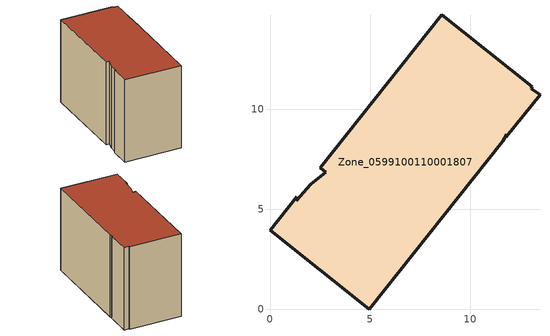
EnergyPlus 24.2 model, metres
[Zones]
Zone_0599100110001807
 floor ground (C_G): 2.04,6.26 2.8,6.86 2.5,7.08 8.59,14.72 13.1,11.12 13.04,11.01 13.48,10.72 11.81,8.62 11.82,8.75 11.63,8.39 4.95,0 0,3.94 1.34,5.62 1.31,5.42 z0.51
 wall outside (C_F): 13.1,11.12 8.59,14.72 2.5,7.08 2.8,6.86 2.04,6.26 1.31,5.42 1.34,5.62 0,3.94 4.95,0 11.63,8.39 11.82,8.75 11.81,8.62 13.48,10.72 13.04,11.01 13.1,11.12 z0.51:9.88
 roof outside (C_R): 2.8,6.86 2.04,6.26 1.31,5.42 1.34,5.62 0,3.94 4.95,0 11.63,8.39 11.82,8.75 11.81,8.62 13.48,10.72 13.04,11.01 13.1,11.12 8.59,14.72 2.5,7.08 z9.88
[BUILDING]
Pand.0599100110001807: North Axis=0; Terrain=City; Loads Convergence Tolerance Value=0.04; Temperature Convergence Tolerance Value=0.4; Solar Distribution=FullExterior; Maximum Number of Warmup Days=25; Minimum Number of Warmup Days=1
[Site:Location]
Rotterdam.The.Hague.AP_ZH_NLD Design_Conditions: Latitude=51.96; Longitude=4.45; Time Zone=1; Elevation=-4.5
[SITE:GROUNDTEMPERATURE:BUILDINGSURFACE]
18, 18, 18, 18, 18, 18, 18, 18, 18, 18, 18, 18
[MATERIAL] Thermal Absorptance=0.9; Solar Absorptance=0.7; Visible Absorptance=0.7
Name | Roughness | Thickness | Conductivity | Density | Specific Heat
G.TC.2015-2018 | MediumSmooth | 0.15 | 0.0428571 | 540 | 1210
F.TC.2015-2018 | Rough | 0.3 | 0.0666667 | 1920 | 840
R.TC.2015-2018 | MediumRough | 0.2 | 0.0333333 | 1500 | 1000
[CONSTRUCTION]
C_G: G.TC.2015-2018
C_F: F.TC.2015-2018
C_R: R.TC.2015-2018
[ZONE]
Zone_0599100110001807: Type=1; Multiplier=1; Ceiling Height=Autocalculate; Volume=Autocalculate; Floor Area=autocalculate; Part of Total Floor Area=Yes
[ZONEINFILTRATION:DESIGNFLOWRATE]
Infil_Zone_0599100110001807: Zone or ZoneList or Space or SpaceList=Zone_0599100110001807; Schedule=AlwaysOn; Design Flow Rate Calculation Method=Flow/Area; Flow Rate per Floor Area=0.0015; Constant Term Coefficient=1; Temperature Term Coefficient=0; Velocity Term Coefficient=0; Velocity Squared Term Coefficient=0
[HVACTEMPLATE:ZONE:IDEALLOADSAIRSYSTEM]
Zone_0599100110001807: Maximum Heating Supply Air Temperature=50; Minimum Cooling Supply Air Temperature=13; Maximum Heating Supply Air Humidity Ratio=0.0156; Minimum Cooling Supply Air Humidity Ratio=0.0077; Heating Limit=NoLimit; Cooling Limit=NoLimit; Dehumidification Control Type=ConstantSensibleHeatRatio; Cooling Sensible Heat Ratio=0.7; Dehumidification Setpoint=60; Humidification Control Type=None; Humidification Setpoint=30; Outdoor Air Method=None; Outdoor Air Flow Rate per Person=0.00944; Outdoor Air Flow Rate per Zone Floor Area=0; Outdoor Air Flow Rate per Zone=0; Demand Controlled Ventilation Type=None; Outdoor Air Economizer Type=NoEconomizer; Heat Recovery Type=None; Sensible Heat Recovery Effectiveness=0.7; Latent Heat Recovery Effectiveness=0.65
[ZONECONTROL:THERMOSTAT]
ThermostatControl_Zone_0599100110001807: Zone or ZoneList=Zone_0599100110001807; Control Type Schedule=DualSetpointControlType; Control 1=Thermostat_Zone_0599100110001807; Temperature Difference Between Cutout And Setpoint=0
[THERMOSTATSETPOINT:DUALSETPOINT]
Thermostat_Zone_0599100110001807: Heating Setpoint Temperature Schedule=HeatingSetpoint_Zone_0599100110001807; Cooling Setpoint Temperature Schedule=CoolingSetpoint_Zone_0599100110001807
[SCHEDULE:COMPACT]
HeatingSetpoint_Zone_0599100110001807: Through: 12/31, For: AllDays, Until: 24:00, 21
CoolingSetpoint_Zone_0599100110001807: Through: 12/31, For: AllDays, Until: 24:00, 24
DualSetpointControlType: Through: 12/31, For: AllDays, Until: 24:00, 4
AlwaysOn: Through: 12/31, For: AllDays, Until: 24:00, 1
